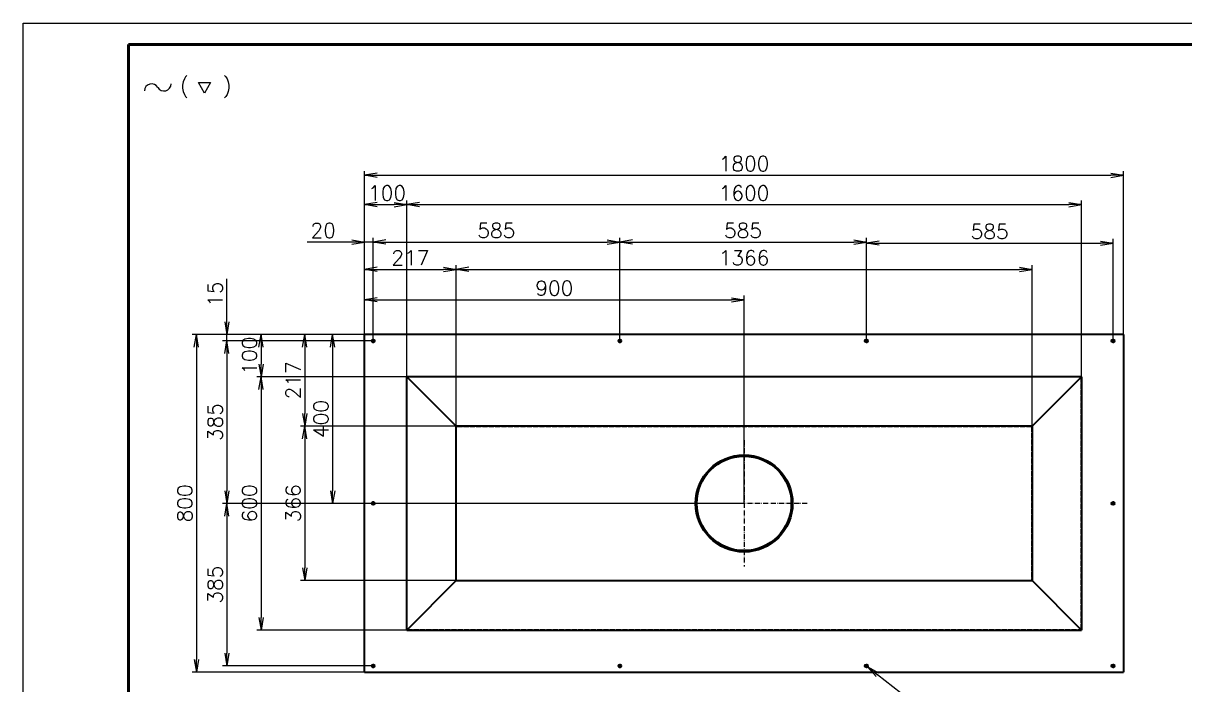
# Model space of a CAD drawing. Header units: millimetres. Extents: x -73083 to 81340, y -6859 to 6812.
# Drawn here: x 40336 to 43091, y -5448 to -3880 of the extents above; entities that cross this region are included whole.
import ezdxf

# ---------------------------------------------------------------- set-up
doc = ezdxf.new("R2010")
doc.units = ezdxf.units.MM
for name, pattern in [('AM_ISO02W050', [7.5, 6, -1.5]), ('AM_ISO08W050', [18, 12, -1.5, 3, -1.5]), ('DASHDOT', [18.5, 12, -3, 0.5, -3]), ('DASHED', [15, 12, -3])]:
    doc.linetypes.add(name, pattern=pattern)
doc.layers.add('A3', color=7, linetype='Continuous', plot=False)
for name, color, linetype, lineweight in [('AM_7', 2, 'AM_ISO08W050', 25), ('AM_HID', 1, 'AM_ISO02W050', 25), ('AM_VIS', 7, 'Continuous', 50)]:
    doc.layers.add(name, color=color, linetype=linetype, lineweight=lineweight)
doc.layers.add('title_frame', color=7, linetype='Continuous')
doc.layers.add('word_dim', color=253, linetype='Continuous')
doc.styles.get("Standard").update_dxf_attribs({"font": 'romans.shx', "bigfont": 'bigfont.shx'})
doc.dimstyles.new('1-10', dxfattribs={"dimscale": 10, "dimtxt": 3.5, "dimasz": 3, "dimexe": 1, "dimexo": 0, "dimgap": 1, "dimtad": 3, "dimdsep": 46, "dimtxsty": 'Standard', "dimblk1": 'OPEN', "dimblk2": 'OPEN', "dimsah": 1, "dimcen": 0, "dimclrd": 256, "dimclre": 256, "dimclrt": 3, "dimadec": 0, "dimazin": 0, "dimtfac": 1, "dimtmove": 0, "dimatfit": 3, "dimfxl": 0, "dimtolj": 1, "dimtzin": 0, "dimarcsym": 0})
doc.dimstyles.new('STANDARD1-10', dxfattribs={"dimscale": 10, "dimtxt": 3.5, "dimasz": 3, "dimexe": 1, "dimexo": 0, "dimgap": 1, "dimtad": 3, "dimdsep": 46, "dimtxsty": 'Standard', "dimblk1": 'OPEN', "dimblk2": 'OPEN', "dimsah": 1, "dimcen": 0, "dimclrd": 256, "dimclre": 256, "dimclrt": 3, "dimadec": 0, "dimazin": 0, "dimtfac": 1, "dimtmove": 0, "dimatfit": 3, "dimldrblk": 'OPEN', "dimfxl": 0, "dimtolj": 1, "dimtzin": 0, "dimarcsym": 0})

# ---------------------------------------------------------------- blocks, each defined once
blk = doc.blocks.new('shiage0')
at = {"layer": 'word_dim', "color": 3, "linetype": 'Continuous'}
for centre, start, end in [((1.69, 0), 30, 180), ((4.61, 1.69), 210, 0)]:
    blk.add_arc(centre, 1.69, start, end, dxfattribs=at)
blk = doc.blocks.new('12')
at = {"layer": 'title_frame', "color": 3, "linetype": 'Continuous'}
blk.add_lwpolyline([(20.46, 3.03), (19.01, 5.53), (21.9, 5.53)], close=True, dxfattribs=at)
blk.add_blockref('shiage0', (6.23, 3.56), dxfattribs=at)
blk.add_text('(   )', height=3.5, dxfattribs=at).set_placement((14.64, 3.08))
blk = doc.blocks.new('_Open')
at = {"color": 0, "lineweight": -2}
for p, q in [((-1, 0.167), (0, 0)), ((-1, -0.167), (0, 0)), ((0, 0), (-1, 0))]:
    blk.add_line(p, q, dxfattribs=at)
blk = doc.blocks.new('*D485')
at = {"layer": 'DEFPOINTS', "color": 0, "linetype": 'Continuous'}
for p in [(42946, -4240.4), (41146, -4617.9), (42946, -4617.9)]:
    blk.add_point(p, dxfattribs=at)
at = {"layer": 'word_dim', "linetype": 'Continuous', "lineweight": -2}
for p, q in [((41146, -4617.9), (41146, -4230.4)), ((41176, -4240.4), (42916, -4240.4)), ((42946, -4617.9), (42946, -4230.4))]:
    blk.add_line(p, q, dxfattribs=at)
at = {"layer": 'word_dim', "linetype": 'Continuous', "lineweight": -2, "xscale": 30, "yscale": 30, "zscale": 30, "rotation": 180}
blk.add_blockref('_Open', (41146, -4240.4), dxfattribs=at)
at = {"layer": 'word_dim', "linetype": 'Continuous', "lineweight": -2, "xscale": 30, "yscale": 30, "zscale": 30}
blk.add_blockref('_Open', (42946, -4240.4), dxfattribs=at)
at = {"layer": 'word_dim', "color": 3, "linetype": 'Continuous', "insert": (42046, -4212.9), "char_height": 35, "attachment_point": 5}
blk.add_mtext('\\A1;1800', dxfattribs=at)
blk = doc.blocks.new('*D486')
at = {"layer": 'DEFPOINTS', "color": 0, "linetype": 'Continuous'}
for p in [(41146, -4617.9), (40746.9, -5417.9), (41146, -5417.9)]:
    blk.add_point(p, dxfattribs=at)
at = {"layer": 'word_dim', "linetype": 'Continuous', "lineweight": -2}
for p, q in [((41146, -4617.9), (40736.9, -4617.9)), ((40746.9, -4647.9), (40746.9, -5387.9)), ((41146, -5417.9), (40736.9, -5417.9))]:
    blk.add_line(p, q, dxfattribs=at)
at = {"layer": 'word_dim', "linetype": 'Continuous', "lineweight": -2, "xscale": 30, "yscale": 30, "zscale": 30}
for p, rotation in [((40746.9, -4617.9), 90), ((40746.9, -5417.9), 270)]:
    blk.add_blockref('_Open', p, dxfattribs=dict(at, rotation=rotation))
at = {"layer": 'word_dim', "color": 3, "linetype": 'Continuous', "insert": (40719.4, -5017.9), "char_height": 35, "attachment_point": 5, "rotation": 90}
blk.add_mtext('\\A1;800', dxfattribs=at)
blk = doc.blocks.new('*D487')
at = {"layer": 'DEFPOINTS', "color": 0, "linetype": 'Continuous'}
for p in [(41246, -4310), (41146, -4617.9), (41246, -4717.9)]:
    blk.add_point(p, dxfattribs=at)
at = {"layer": 'word_dim', "linetype": 'Continuous', "lineweight": -2}
for p, q in [((41146, -4617.9), (41146, -4300)), ((41176, -4310), (41216, -4310)), ((41246, -4717.9), (41246, -4300))]:
    blk.add_line(p, q, dxfattribs=at)
at = {"layer": 'word_dim', "linetype": 'Continuous', "lineweight": -2, "xscale": 30, "yscale": 30, "zscale": 30, "rotation": 180}
blk.add_blockref('_Open', (41146, -4310), dxfattribs=at)
at = {"layer": 'word_dim', "linetype": 'Continuous', "lineweight": -2, "xscale": 30, "yscale": 30, "zscale": 30}
blk.add_blockref('_Open', (41246, -4310), dxfattribs=at)
at = {"layer": 'word_dim', "color": 3, "linetype": 'Continuous', "insert": (41199.3, -4282.5), "char_height": 35, "attachment_point": 5}
blk.add_mtext('\\A1;100', dxfattribs=at)
blk = doc.blocks.new('*D488')
at = {"layer": 'DEFPOINTS', "color": 0, "linetype": 'Continuous'}
for p in [(42846, -4310), (41246, -4717.9), (42846, -4717.9)]:
    blk.add_point(p, dxfattribs=at)
at = {"layer": 'word_dim', "linetype": 'Continuous', "lineweight": -2}
for p, q in [((41246, -4717.9), (41246, -4300)), ((41276, -4310), (42816, -4310)), ((42846, -4717.9), (42846, -4300))]:
    blk.add_line(p, q, dxfattribs=at)
at = {"layer": 'word_dim', "linetype": 'Continuous', "lineweight": -2, "xscale": 30, "yscale": 30, "zscale": 30, "rotation": 180}
blk.add_blockref('_Open', (41246, -4310), dxfattribs=at)
at = {"layer": 'word_dim', "linetype": 'Continuous', "lineweight": -2, "xscale": 30, "yscale": 30, "zscale": 30}
blk.add_blockref('_Open', (42846, -4310), dxfattribs=at)
at = {"layer": 'word_dim', "color": 3, "linetype": 'Continuous', "insert": (42046, -4282.5), "char_height": 35, "attachment_point": 5}
blk.add_mtext('\\A1;1600', dxfattribs=at)
blk = doc.blocks.new('*D489')
at = {"layer": 'DEFPOINTS', "color": 0, "linetype": 'Continuous'}
for p in [(41363, -4463.4), (41146, -4617.9), (41363, -4834.9)]:
    blk.add_point(p, dxfattribs=at)
at = {"layer": 'word_dim', "linetype": 'Continuous', "lineweight": -2}
for p, q in [((41146, -4617.9), (41146, -4453.4)), ((41363, -4834.9), (41363, -4453.4)), ((41176, -4463.4), (41333, -4463.4))]:
    blk.add_line(p, q, dxfattribs=at)
at = {"layer": 'word_dim', "linetype": 'Continuous', "lineweight": -2, "xscale": 30, "yscale": 30, "zscale": 30, "rotation": 180}
blk.add_blockref('_Open', (41146, -4463.4), dxfattribs=at)
at = {"layer": 'word_dim', "linetype": 'Continuous', "lineweight": -2, "xscale": 30, "yscale": 30, "zscale": 30}
blk.add_blockref('_Open', (41363, -4463.4), dxfattribs=at)
at = {"layer": 'word_dim', "color": 3, "linetype": 'Continuous', "insert": (41254.5, -4435.9), "char_height": 35, "attachment_point": 5}
blk.add_mtext('\\A1;217', dxfattribs=at)
blk = doc.blocks.new('*D490')
at = {"layer": 'DEFPOINTS', "color": 0, "linetype": 'Continuous'}
for p in [(42729, -4463.4), (41363, -4834.9), (42729, -4834.9)]:
    blk.add_point(p, dxfattribs=at)
at = {"layer": 'word_dim', "linetype": 'Continuous', "lineweight": -2}
for p, q in [((41363, -4834.9), (41363, -4453.4)), ((42729, -4834.9), (42729, -4453.4)), ((41393, -4463.4), (42699, -4463.4))]:
    blk.add_line(p, q, dxfattribs=at)
at = {"layer": 'word_dim', "linetype": 'Continuous', "lineweight": -2, "xscale": 30, "yscale": 30, "zscale": 30, "rotation": 180}
blk.add_blockref('_Open', (41363, -4463.4), dxfattribs=at)
at = {"layer": 'word_dim', "linetype": 'Continuous', "lineweight": -2, "xscale": 30, "yscale": 30, "zscale": 30}
blk.add_blockref('_Open', (42729, -4463.4), dxfattribs=at)
at = {"layer": 'word_dim', "color": 3, "linetype": 'Continuous', "insert": (42046, -4435.9), "char_height": 35, "attachment_point": 5}
blk.add_mtext('\\A1;1366', dxfattribs=at)
blk = doc.blocks.new('*D491')
at = {"layer": 'DEFPOINTS', "color": 0, "linetype": 'Continuous'}
for p in [(41146, -4617.9), (40900.2, -4717.9), (41246, -4717.9)]:
    blk.add_point(p, dxfattribs=at)
at = {"layer": 'word_dim', "linetype": 'Continuous', "lineweight": -2}
for p, q in [((41146, -4617.9), (40890.2, -4617.9)), ((40900.2, -4647.9), (40900.2, -4687.9)), ((41246, -4717.9), (40890.2, -4717.9))]:
    blk.add_line(p, q, dxfattribs=at)
at = {"layer": 'word_dim', "linetype": 'Continuous', "lineweight": -2, "xscale": 30, "yscale": 30, "zscale": 30}
for p, rotation in [((40900.2, -4617.9), 90), ((40900.2, -4717.9), 270)]:
    blk.add_blockref('_Open', p, dxfattribs=dict(at, rotation=rotation))
at = {"layer": 'word_dim', "color": 3, "linetype": 'Continuous', "insert": (40872.7, -4667.9), "char_height": 35, "attachment_point": 5, "rotation": 90}
blk.add_mtext('\\A1;100', dxfattribs=at)
blk = doc.blocks.new('*D492')
at = {"layer": 'DEFPOINTS', "color": 0, "linetype": 'Continuous'}
for p in [(41246, -4717.9), (40900.2, -5317.9), (41246, -5317.9)]:
    blk.add_point(p, dxfattribs=at)
at = {"layer": 'word_dim', "linetype": 'Continuous', "lineweight": -2}
for p, q in [((41246, -4717.9), (40890.2, -4717.9)), ((40900.2, -4747.9), (40900.2, -5287.9)), ((41246, -5317.9), (40890.2, -5317.9))]:
    blk.add_line(p, q, dxfattribs=at)
at = {"layer": 'word_dim', "linetype": 'Continuous', "lineweight": -2, "xscale": 30, "yscale": 30, "zscale": 30}
for p, rotation in [((40900.2, -4717.9), 90), ((40900.2, -5317.9), 270)]:
    blk.add_blockref('_Open', p, dxfattribs=dict(at, rotation=rotation))
at = {"layer": 'word_dim', "color": 3, "linetype": 'Continuous', "insert": (40872.7, -5017.9), "char_height": 35, "attachment_point": 5, "rotation": 90}
blk.add_mtext('\\A1;600', dxfattribs=at)
blk = doc.blocks.new('*D493')
at = {"layer": 'DEFPOINTS', "color": 0, "linetype": 'Continuous'}
for p in [(41146, -4617.9), (41003.8, -4834.9), (41363, -4834.9)]:
    blk.add_point(p, dxfattribs=at)
at = {"layer": 'word_dim', "linetype": 'Continuous', "lineweight": -2}
for p, q in [((41146, -4617.9), (40993.8, -4617.9)), ((41003.8, -4647.9), (41003.8, -4804.9)), ((41363, -4834.9), (40993.8, -4834.9))]:
    blk.add_line(p, q, dxfattribs=at)
at = {"layer": 'word_dim', "linetype": 'Continuous', "lineweight": -2, "xscale": 30, "yscale": 30, "zscale": 30}
for p, rotation in [((41003.8, -4617.9), 90), ((41003.8, -4834.9), 270)]:
    blk.add_blockref('_Open', p, dxfattribs=dict(at, rotation=rotation))
at = {"layer": 'word_dim', "color": 3, "linetype": 'Continuous', "insert": (40976.3, -4726.4), "char_height": 35, "attachment_point": 5, "rotation": 90}
blk.add_mtext('\\A1;217', dxfattribs=at)
blk = doc.blocks.new('*D494')
at = {"layer": 'DEFPOINTS', "color": 0, "linetype": 'Continuous'}
for p in [(41363, -4834.9), (41003.8, -5200.9), (41363, -5200.9)]:
    blk.add_point(p, dxfattribs=at)
at = {"layer": 'word_dim', "linetype": 'Continuous', "lineweight": -2}
for p, q in [((41363, -4834.9), (40993.8, -4834.9)), ((41003.8, -4864.9), (41003.8, -5170.9)), ((41363, -5200.9), (40993.8, -5200.9))]:
    blk.add_line(p, q, dxfattribs=at)
at = {"layer": 'word_dim', "linetype": 'Continuous', "lineweight": -2, "xscale": 30, "yscale": 30, "zscale": 30}
for p, rotation in [((41003.8, -4834.9), 90), ((41003.8, -5200.9), 270)]:
    blk.add_blockref('_Open', p, dxfattribs=dict(at, rotation=rotation))
at = {"layer": 'word_dim', "color": 3, "linetype": 'Continuous', "insert": (40976.3, -5017.9), "char_height": 35, "attachment_point": 5, "rotation": 90}
blk.add_mtext('\\A1;366', dxfattribs=at)
blk = doc.blocks.new('*D495')
at = {"layer": 'DEFPOINTS', "color": 0, "linetype": 'Continuous'}
for p in [(42046, -4535.7), (41146, -4617.9), (42046, -5017.9)]:
    blk.add_point(p, dxfattribs=at)
at = {"layer": 'word_dim', "linetype": 'Continuous', "lineweight": -2}
for p, q in [((41146, -4617.9), (41146, -4525.7)), ((41176, -4535.7), (42016, -4535.7)), ((42046, -5017.9), (42046, -4525.7))]:
    blk.add_line(p, q, dxfattribs=at)
at = {"layer": 'word_dim', "linetype": 'Continuous', "lineweight": -2, "xscale": 30, "yscale": 30, "zscale": 30, "rotation": 180}
blk.add_blockref('_Open', (41146, -4535.7), dxfattribs=at)
at = {"layer": 'word_dim', "linetype": 'Continuous', "lineweight": -2, "xscale": 30, "yscale": 30, "zscale": 30}
blk.add_blockref('_Open', (42046, -4535.7), dxfattribs=at)
at = {"layer": 'word_dim', "color": 3, "linetype": 'Continuous', "insert": (41596, -4508.2), "char_height": 35, "attachment_point": 5}
blk.add_mtext('\\A1;900', dxfattribs=at)
blk = doc.blocks.new('*D496')
at = {"layer": 'DEFPOINTS', "color": 0, "linetype": 'Continuous'}
for p in [(41146, -4617.9), (41069.9, -5017.9), (42046, -5017.9)]:
    blk.add_point(p, dxfattribs=at)
at = {"layer": 'word_dim', "linetype": 'Continuous', "lineweight": -2}
for p, q in [((41146, -4617.9), (41059.9, -4617.9)), ((41069.9, -4647.9), (41069.9, -4987.9)), ((42046, -5017.9), (41059.9, -5017.9))]:
    blk.add_line(p, q, dxfattribs=at)
at = {"layer": 'word_dim', "linetype": 'Continuous', "lineweight": -2, "xscale": 30, "yscale": 30, "zscale": 30}
for p, rotation in [((41069.9, -4617.9), 90), ((41069.9, -5017.9), 270)]:
    blk.add_blockref('_Open', p, dxfattribs=dict(at, rotation=rotation))
at = {"layer": 'word_dim', "color": 3, "linetype": 'Continuous', "insert": (41042.4, -4817.9), "char_height": 35, "attachment_point": 5, "rotation": 90}
blk.add_mtext('\\A1;400', dxfattribs=at)
blk = doc.blocks.new('*D497')
at = {"layer": 'DEFPOINTS', "color": 0, "linetype": 'Continuous'}
for p in [(41166, -4398.7), (41146, -4617.9), (41166, -4628.4)]:
    blk.add_point(p, dxfattribs=at)
at = {"layer": 'word_dim', "linetype": 'Continuous', "lineweight": -2}
for p, q in [((41116, -4398.7), (41009.3, -4398.7)), ((41146, -4617.9), (41146, -4388.7)), ((41166, -4398.7), (41146, -4398.7)), ((41166, -4628.4), (41166, -4388.7)), ((41196, -4398.7), (41226, -4398.7))]:
    blk.add_line(p, q, dxfattribs=at)
at = {"layer": 'word_dim', "linetype": 'Continuous', "lineweight": -2, "xscale": 30, "yscale": 30, "zscale": 30}
blk.add_blockref('_Open', (41146, -4398.7), dxfattribs=at)
at = {"layer": 'word_dim', "linetype": 'Continuous', "lineweight": -2, "xscale": 30, "yscale": 30, "zscale": 30, "rotation": 180}
blk.add_blockref('_Open', (41166, -4398.7), dxfattribs=at)
at = {"layer": 'word_dim', "color": 3, "linetype": 'Continuous', "insert": (41047.6, -4371.2), "char_height": 35, "attachment_point": 5}
blk.add_mtext('\\A1;20', dxfattribs=at)
blk = doc.blocks.new('*D498')
at = {"layer": 'DEFPOINTS', "color": 0, "linetype": 'Continuous'}
for p in [(41751, -4398.7), (41166, -4628.4), (41751, -4628.4)]:
    blk.add_point(p, dxfattribs=at)
at = {"layer": 'word_dim', "linetype": 'Continuous', "lineweight": -2}
for p, q in [((41166, -4628.4), (41166, -4388.7)), ((41196, -4398.7), (41721, -4398.7)), ((41751, -4628.4), (41751, -4388.7))]:
    blk.add_line(p, q, dxfattribs=at)
at = {"layer": 'word_dim', "linetype": 'Continuous', "lineweight": -2, "xscale": 30, "yscale": 30, "zscale": 30, "rotation": 180}
blk.add_blockref('_Open', (41166, -4398.7), dxfattribs=at)
at = {"layer": 'word_dim', "linetype": 'Continuous', "lineweight": -2, "xscale": 30, "yscale": 30, "zscale": 30}
blk.add_blockref('_Open', (41751, -4398.7), dxfattribs=at)
at = {"layer": 'word_dim', "color": 3, "linetype": 'Continuous', "insert": (41458.5, -4371.2), "char_height": 35, "attachment_point": 5}
blk.add_mtext('\\A1;585', dxfattribs=at)
blk = doc.blocks.new('*D499')
at = {"layer": 'DEFPOINTS', "color": 0, "linetype": 'Continuous'}
for p in [(42336, -4398.7), (41751, -4628.4), (42336, -4628.4)]:
    blk.add_point(p, dxfattribs=at)
at = {"layer": 'word_dim', "linetype": 'Continuous', "lineweight": -2}
for p, q in [((41751, -4628.4), (41751, -4388.7)), ((41781, -4398.7), (42306, -4398.7)), ((42336, -4628.4), (42336, -4388.7))]:
    blk.add_line(p, q, dxfattribs=at)
at = {"layer": 'word_dim', "linetype": 'Continuous', "lineweight": -2, "xscale": 30, "yscale": 30, "zscale": 30, "rotation": 180}
blk.add_blockref('_Open', (41751, -4398.7), dxfattribs=at)
at = {"layer": 'word_dim', "linetype": 'Continuous', "lineweight": -2, "xscale": 30, "yscale": 30, "zscale": 30}
blk.add_blockref('_Open', (42336, -4398.7), dxfattribs=at)
at = {"layer": 'word_dim', "color": 3, "linetype": 'Continuous', "insert": (42043.5, -4371.2), "char_height": 35, "attachment_point": 5}
blk.add_mtext('\\A1;585', dxfattribs=at)
blk = doc.blocks.new('*D500')
at = {"layer": 'DEFPOINTS', "color": 0, "linetype": 'Continuous'}
for p in [(42921, -4401.2), (42336, -4628.4), (42921, -4628.4)]:
    blk.add_point(p, dxfattribs=at)
at = {"layer": 'word_dim', "linetype": 'Continuous', "lineweight": -2}
for p, q in [((42336, -4628.4), (42336, -4391.2)), ((42366, -4401.2), (42891, -4401.2)), ((42921, -4628.4), (42921, -4391.2))]:
    blk.add_line(p, q, dxfattribs=at)
at = {"layer": 'word_dim', "linetype": 'Continuous', "lineweight": -2, "xscale": 30, "yscale": 30, "zscale": 30, "rotation": 180}
blk.add_blockref('_Open', (42336, -4401.2), dxfattribs=at)
at = {"layer": 'word_dim', "linetype": 'Continuous', "lineweight": -2, "xscale": 30, "yscale": 30, "zscale": 30}
blk.add_blockref('_Open', (42921, -4401.2), dxfattribs=at)
at = {"layer": 'word_dim', "color": 3, "linetype": 'Continuous', "insert": (42628.5, -4373.7), "char_height": 35, "attachment_point": 5}
blk.add_mtext('\\A1;585', dxfattribs=at)
blk = doc.blocks.new('*D501')
at = {"layer": 'DEFPOINTS', "color": 0, "linetype": 'Continuous'}
for p in [(41146, -4617.9), (40819.1, -4632.9), (41171.4, -4632.9)]:
    blk.add_point(p, dxfattribs=at)
at = {"layer": 'word_dim', "linetype": 'Continuous', "lineweight": -2}
for p, q in [((40819.1, -4587.9), (40819.1, -4486.2)), ((41146, -4617.9), (40809.1, -4617.9)), ((40819.1, -4632.9), (40819.1, -4617.9)), ((41171.4, -4632.9), (40809.1, -4632.9)), ((40819.1, -4662.9), (40819.1, -4692.9))]:
    blk.add_line(p, q, dxfattribs=at)
at = {"layer": 'word_dim', "linetype": 'Continuous', "lineweight": -2, "xscale": 30, "yscale": 30, "zscale": 30}
for p, rotation in [((40819.1, -4617.9), 270), ((40819.1, -4632.9), 90)]:
    blk.add_blockref('_Open', p, dxfattribs=dict(at, rotation=rotation))
at = {"layer": 'word_dim', "color": 3, "linetype": 'Continuous', "insert": (40791.6, -4522.1), "char_height": 35, "attachment_point": 5, "rotation": 90}
blk.add_mtext('\\A1;15', dxfattribs=at)
blk = doc.blocks.new('*D502')
at = {"layer": 'DEFPOINTS', "color": 0, "linetype": 'Continuous'}
for p in [(41161.4, -4632.9), (40819.1, -5017.9), (41186.4, -5017.9)]:
    blk.add_point(p, dxfattribs=at)
at = {"layer": 'word_dim', "linetype": 'Continuous', "lineweight": -2}
for p, q in [((41161.4, -4632.9), (40809.1, -4632.9)), ((40819.1, -4662.9), (40819.1, -4987.9)), ((41186.4, -5017.9), (40809.1, -5017.9))]:
    blk.add_line(p, q, dxfattribs=at)
at = {"layer": 'word_dim', "linetype": 'Continuous', "lineweight": -2, "xscale": 30, "yscale": 30, "zscale": 30}
for p, rotation in [((40819.1, -4632.9), 90), ((40819.1, -5017.9), 270)]:
    blk.add_blockref('_Open', p, dxfattribs=dict(at, rotation=rotation))
at = {"layer": 'word_dim', "color": 3, "linetype": 'Continuous', "insert": (40791.6, -4825.4), "char_height": 35, "attachment_point": 5, "rotation": 90}
blk.add_mtext('\\A1;385', dxfattribs=at)
blk = doc.blocks.new('*D503')
at = {"layer": 'DEFPOINTS', "color": 0, "linetype": 'Continuous'}
for p in [(41186.4, -5017.9), (40819.1, -5402.9), (41161.4, -5402.9)]:
    blk.add_point(p, dxfattribs=at)
at = {"layer": 'word_dim', "linetype": 'Continuous', "lineweight": -2}
for p, q in [((41186.4, -5017.9), (40809.1, -5017.9)), ((40819.1, -5047.9), (40819.1, -5372.9)), ((41161.4, -5402.9), (40809.1, -5402.9))]:
    blk.add_line(p, q, dxfattribs=at)
at = {"layer": 'word_dim', "linetype": 'Continuous', "lineweight": -2, "xscale": 30, "yscale": 30, "zscale": 30}
for p, rotation in [((40819.1, -5017.9), 90), ((40819.1, -5402.9), 270)]:
    blk.add_blockref('_Open', p, dxfattribs=dict(at, rotation=rotation))
at = {"layer": 'word_dim', "color": 3, "linetype": 'Continuous', "insert": (40791.6, -5210.4), "char_height": 35, "attachment_point": 5, "rotation": 90}
blk.add_mtext('\\A1;385', dxfattribs=at)
blk = doc.blocks.new('*D504')
at = {"layer": 'DEFPOINTS', "color": 0, "ltscale": 2}
for p in [(42332.9, -5401.1), (42338.4, -5405.4)]:
    blk.add_point(p, dxfattribs=at)
at = {"layer": 'word_dim', "lineweight": -2, "ltscale": 2}
for p, q in [((42627.2, -5630.2), (42362.1, -5423.9)), ((43062.6, -5630.2), (42627.2, -5630.2))]:
    blk.add_line(p, q, dxfattribs=at)
at = {"layer": 'word_dim', "lineweight": -2, "ltscale": 2, "xscale": 30, "yscale": 30, "zscale": 30, "rotation": 142.1097937659747}
blk.add_blockref('_Open', (42338.4, -5405.4), dxfattribs=at)
at = {"layer": 'word_dim', "color": 3, "ltscale": 2, "insert": (42849.9, -5602.7), "char_height": 35, "attachment_point": 5}
blk.add_mtext('\\A1;DR. 10-∅7 THRU', dxfattribs=at)

msp = doc.modelspace()

# ---------------------------------------------------------------- linework, layer by layer
at = {"layer": 'A3', "linetype": 'Continuous'}
msp.add_lwpolyline([(40336.27111, -3880.23229), (44536.27111, -3880.23229), (44536.27111, -6850.23229), (40336.27111, -6850.23229)], close=True, dxfattribs=at)
at = {"layer": 'AM_7', "linetype": 'DASHDOT', "lineweight": 13, "ltscale": 0.2275}
for p, q in [((41170.51263, -4632.91071), (41161.41263, -4632.91071)), ((41755.51263, -4632.91071), (41746.41263, -4632.91071)), ((41170.51263, -5017.91071), (41161.41263, -5017.91071)), ((41165.96261, -5398.36069), (41165.96261, -5407.46069)), ((41750.96264, -5398.36069), (41750.96264, -5407.46069)), ((42335.96264, -5398.36069), (42335.96264, -5407.46069)), ((42920.96264, -5398.36069), (42920.96264, -5407.46069)), ((41170.51263, -5402.91069), (41161.41263, -5402.91069)), ((41755.51263, -5402.91069), (41746.41263, -5402.91069))]:
    msp.add_line(p, q, dxfattribs=at)
at = {"layer": 'AM_7', "linetype": 'DASHDOT', "lineweight": 13, "ltscale": 0.227499}
for p, q in [((41165.96261, -4628.36073), (41165.96261, -4637.4607)), ((41750.96264, -4628.36073), (41750.96264, -4637.4607)), ((42340.51257, -4632.91071), (42331.41259, -4632.91071)), ((42335.96264, -4628.36073), (42335.96264, -4637.4607)), ((42925.51257, -4632.91071), (42916.41259, -4632.91071)), ((42920.96264, -4628.36073), (42920.96264, -4637.4607)), ((42925.51257, -5017.91071), (42916.41259, -5017.91071)), ((42340.51257, -5402.91069), (42331.41259, -5402.91069)), ((42925.51257, -5402.91069), (42916.41259, -5402.91069))]:
    msp.add_line(p, q, dxfattribs=at)
at = {"layer": 'AM_7', "linetype": 'DASHDOT', "lineweight": 13}
for p, q in [((42045.96264, -4868.41071), (42045.96264, -5167.41071)), ((42195.46264, -5017.91071), (41896.46261, -5017.91071))]:
    msp.add_line(p, q, dxfattribs=at)
at = {"layer": 'AM_7', "linetype": 'DASHDOT', "lineweight": 13, "ltscale": 0.227501}
for p, q in [((41165.96261, -5013.36066), (41165.96261, -5022.4607)), ((42920.96264, -5013.36066), (42920.96264, -5022.4607))]:
    msp.add_line(p, q, dxfattribs=at)
at = {"layer": 'AM_HID', "linetype": 'DASHED', "lineweight": 13}
for p, q in [((41247.20526, -4719.15333), (41364.20527, -4836.15333)), ((42844.71997, -4719.15333), (41247.20526, -4719.15333)), ((41247.20526, -5316.66805), (41247.20526, -4719.15333)), ((42844.71997, -4719.15333), (42727.71997, -4836.15333)), ((42844.71997, -4719.15333), (42844.71997, -5316.66805)), ((42727.71997, -4836.15333), (41364.20527, -4836.15333)), ((41364.20527, -5199.66805), (41364.20527, -4836.15333)), ((42727.71997, -4836.15333), (42727.71997, -5199.66805)), ((41247.20526, -5316.66805), (41364.20527, -5199.66805)), ((41364.20527, -5199.66805), (42727.71997, -5199.66805)), ((42844.71997, -5316.66805), (42727.71997, -5199.66805)), ((41247.20526, -5316.66805), (42844.71997, -5316.66805))]:
    msp.add_line(p, q, dxfattribs=at)
at = {"layer": 'AM_VIS', "linetype": 'Continuous'}
for p in [(44486.27111, -3930.23229), (40586.27111, -6800.23229)]:
    msp.add_line(p, (40586.27111, -3930.23229), dxfattribs=at)
at = {"layer": 'AM_VIS', "lineweight": 35}
for p, q in [((41145.96261, -5417.91069), (41145.96261, -4617.91071)), ((42945.96264, -4617.91071), (41145.96261, -4617.91071)), ((42945.96264, -4617.91071), (42945.96264, -5417.91069)), ((41245.96261, -4717.91071), (41362.96263, -4834.91071)), ((41245.96261, -5317.9107), (41245.96261, -4717.91071)), ((42845.96264, -4717.91071), (41245.96261, -4717.91071)), ((42845.96264, -4717.91071), (42728.96264, -4834.91071)), ((42845.96264, -4717.91071), (42845.96264, -5317.9107)), ((41362.96263, -5200.9107), (41362.96263, -4834.91071)), ((42728.96264, -4834.91071), (41362.96263, -4834.91071)), ((42728.96264, -4834.91071), (42728.96264, -5200.9107)), ((41245.96261, -5317.9107), (41362.96263, -5200.9107)), ((41362.96263, -5200.9107), (42728.96264, -5200.9107)), ((42845.96264, -5317.9107), (42728.96264, -5200.9107)), ((41245.96261, -5317.9107), (42845.96264, -5317.9107)), ((41145.96261, -5417.91069), (42945.96264, -5417.91069))]:
    msp.add_line(p, q, dxfattribs=at)
for centre, radius in [((41165.96261, -4632.91071), 3.5), ((41750.96264, -4632.91071), 3.5), ((42335.96264, -4632.91071), 3.5), ((42920.96264, -4632.91071), 3.5), ((42045.96264, -5017.91071), 115), ((42045.96264, -5017.91071), 112), ((41165.96261, -5017.91071), 3.5), ((42920.96264, -5017.91071), 3.5), ((41165.96261, -5402.91069), 3.5), ((41750.96264, -5402.91069), 3.5), ((42335.96264, -5402.91069), 3.5), ((42920.96264, -5402.91069), 3.5)]:
    msp.add_circle(centre, radius, dxfattribs=at)

# ---------------------------------------------------------------- block references
at = {"layer": 'word_dim', "color": 3, "linetype": 'Continuous', "ltscale": 5, "xscale": 10, "yscale": 10, "zscale": 10}
msp.add_blockref('12', (40561.58504, -4076.274), dxfattribs=at)

# ---------------------------------------------------------------- dimensions: what is measured, and where the dimension line sits
at = {"layer": 'word_dim', "linetype": 'Continuous'}
for base, p1, p2, picture, middle in [((42945.96264, -4240.40305), (41145.96264, -4617.91065), (42945.96264, -4617.91065), '*D485', (42045.96264, -4212.90305)), ((42845.96264, -4310.01606), (41245.96264, -4717.91065), (42845.96264, -4717.91065), '*D488', (42045.96264, -4282.51606)), ((41750.96264, -4398.6972), (41165.96261, -4628.36073), (41750.96264, -4628.36073), '*D498', (41458.46263, -4371.1972)), ((42728.96258, -4463.43654), (41362.96264, -4834.91065), (42728.96258, -4834.91065), '*D490', (42045.96261, -4435.93654)), ((42045.96261, -4535.6736), (41145.96264, -4617.91065), (42045.96261, -5017.91065), '*D495', (41595.96263, -4508.1736))]:
    dim = msp.add_linear_dim(base=base, p1=p1, p2=p2, dimstyle='1-10', dxfattribs=at)
    dim.commit()
    dim.dimension.update_dxf_attribs({"geometry": picture, "text_midpoint": middle})
for base, p2, picture, middle in [((41245.96264, -4310.01606), (41245.96264, -4717.91065), '*D487', (41199.33798, -4310.01606)), ((41165.96261, -4398.6972), (41165.96261, -4628.36073), '*D497', (41047.62931, -4398.6972))]:
    dim = msp.add_linear_dim(base=base, p1=(41145.96264, -4617.91065), p2=p2, dimstyle='1-10', dxfattribs=at)
    dim.commit()
    dim.dimension.update_dxf_attribs({"geometry": picture, "text_midpoint": middle, "dimtype": 160})
for base, p1, p2, override, picture, middle in [((42335.96264, -4398.6972), (41750.96264, -4628.36073), (42335.96264, -4628.36073), {"dimtmove": 1}, '*D499', (42043.46264, -4371.1972)), ((42920.96264, -4401.1972), (42335.96264, -4628.36073), (42920.96264, -4628.36073), {"dimtmove": 1}, '*D500', (42628.46264, -4373.6972)), ((41362.96264, -4463.43654), (41145.96264, -4617.91065), (41362.96264, -4834.91065), {"dimdec": 1}, '*D489', (41254.46264, -4435.93654))]:
    dim = msp.add_linear_dim(base=base, p1=p1, p2=p2, dimstyle='1-10', override=override, dxfattribs=at)
    dim.commit()
    dim.dimension.update_dxf_attribs({"geometry": picture, "text_midpoint": middle})
for base, p2, picture, middle in [((40819.07661, -4632.91075), (41171.41259, -4632.91075), '*D501', (40819.07661, -4522.07736)), ((40900.18849, -4717.91069), (41245.96261, -4717.91069), '*D491', (40900.18849, -4667.91069))]:
    dim = msp.add_linear_dim(base=base, p1=(41145.96261, -4617.91069), p2=p2, angle=90, dimstyle='1-10', dxfattribs=at)
    dim.commit()
    dim.dimension.update_dxf_attribs({"geometry": picture, "text_midpoint": middle, "dimtype": 160})
for base, p1, p2, picture, middle in [((40746.8826, -5417.91069), (41145.96261, -4617.91069), (41145.96261, -5417.91069), '*D486', (40719.3826, -5017.91069)), ((41003.80735, -4834.91069), (41145.96261, -4617.91069), (41362.96261, -4834.91069), '*D493', (40976.30735, -4726.41069)), ((41069.88498, -5017.91069), (41145.96261, -4617.91069), (42045.96258, -5017.91069), '*D496', (41042.38498, -4817.91069)), ((40900.18849, -5317.91069), (41245.96261, -4717.91069), (41245.96261, -5317.91069), '*D492', (40872.68849, -5017.91069)), ((41003.80735, -5200.91069), (41362.96261, -4834.91069), (41362.96261, -5200.91069), '*D494', (40976.30735, -5017.91069))]:
    dim = msp.add_linear_dim(base=base, p1=p1, p2=p2, angle=90, dimstyle='1-10', dxfattribs=at)
    dim.commit()
    dim.dimension.update_dxf_attribs({"geometry": picture, "text_midpoint": middle})
for base, p1, p2, picture, middle in [((40819.07661, -5017.91071), (41161.41263, -4632.91071), (41186.41263, -5017.91071), '*D502', (40791.57661, -4825.41071)), ((40819.07661, -5402.91069), (41186.41263, -5017.91071), (41161.41263, -5402.91069), '*D503', (40791.57661, -5210.4107))]:
    dim = msp.add_linear_dim(base=base, p1=p1, p2=p2, angle=90, dimstyle='1-10', override={"dimtmove": 1}, dxfattribs=at)
    dim.commit()
    dim.dimension.update_dxf_attribs({"geometry": picture, "text_midpoint": middle})
at = {"layer": 'word_dim', "ltscale": 2}
dim = msp.add_diameter_dim_2p(p1=(42332.85246, -5401.14579), p2=(42338.37678, -5405.44484), text='DR. 10-<> THRU', dimstyle='STANDARD1-10', override={"dimtoh": 1, "dimtofl": 0}, dxfattribs=at)
dim.commit()
dim.dimension.update_dxf_attribs({"geometry": '*D504', "text_midpoint": (42849.91483, -5630.24579), "dimtype": 163})

doc.saveas('drawing.dxf')
